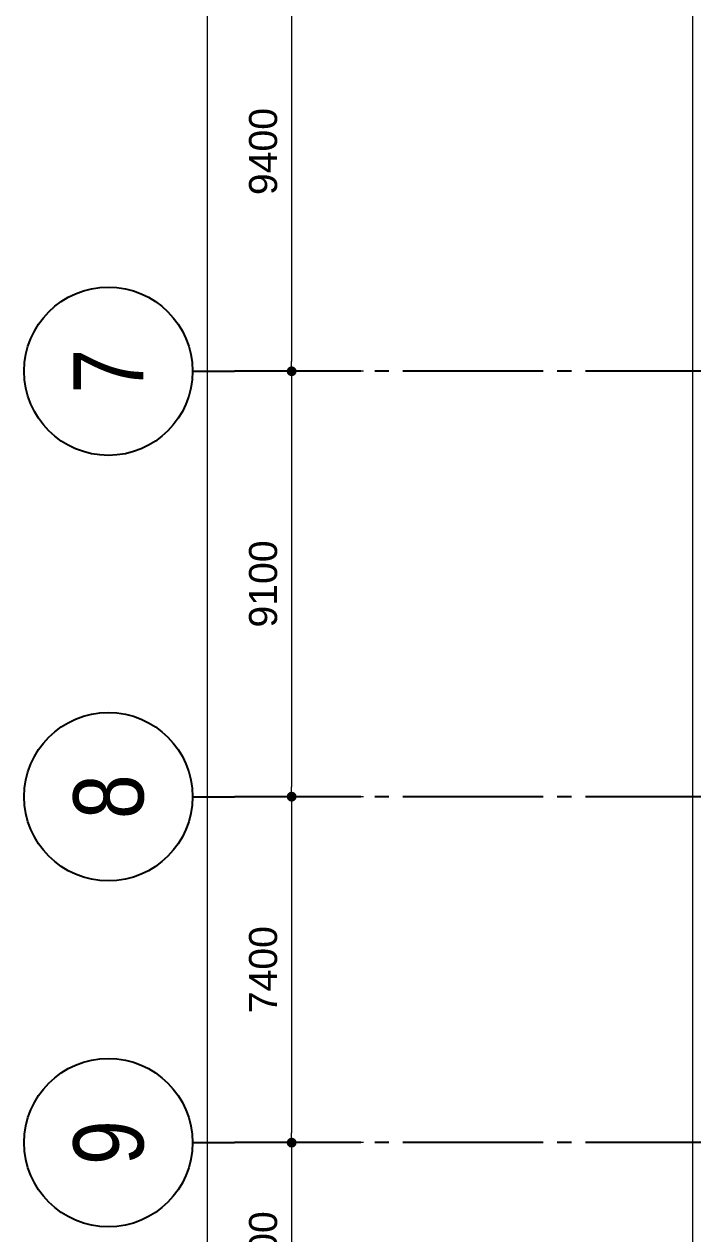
# Model space of a CAD drawing. Header units: millimetres. Extents: x -3819597 to -2591384, y 582389 to 820195.
# Drawn here: x -2791704 to -2777407, y 698281 to 724155 of the extents above; entities that cross this region are included whole.
import ezdxf
from ezdxf.enums import TextEntityAlignment as Align

# ---------------------------------------------------------------- set-up
doc = ezdxf.new("R2010")
doc.units = ezdxf.units.MM
doc.header["$MEASUREMENT"] = 0
doc.linetypes.add('CHG_XX_Luoi truc$0$MB_Luoi truc$0$Center101', pattern=[13, 10, -1, 1, -1])
doc.layers.get('0').update_dxf_attribs({"lineweight": 9})
doc.layers.get('Defpoints').update_dxf_attribs({"color": 10, "lineweight": 0})
for name, color, linetype, lineweight in [('CHG_XX_Cot_Ham 2$0$MB_Luoi truc$0$Dim 300', 1, 'Continuous', 5), ('CHG_XX_Cot_Ham 2$0$NS-Pier-H2', 150, 'Continuous', 13), ('CHG_XX_Damsan_Ham 2$0$CHG_XX_Damsan_Ham 2$0$CHG_XX_Damsan_Ham 2$0$Start net bao', 3, 'Continuous', 18), ('CHG_XX_Damsan_Ham 2$0$CHG_XX_Damsan_Ham 2$0$DBAO', 3, 'Continuous', 13), ('CHG_XX_Damsan_Ham 2$0$CHG_XX_Damsan_Ham 2$0$Start net bao', 3, 'Continuous', 18), ('CHG_XX_Damsan_Ham 2$0$HATCH', 57, 'Continuous', 9)]:
    doc.layers.add(name, color=color, linetype=linetype, lineweight=lineweight)
for name, color, linetype in [('CHG_XX_Luoi truc$0$Grid', 34, 'Continuous'), ('CHG_XX_Luoi truc$0$Grid Line', 8, 'CHG_XX_Luoi truc$0$MB_Luoi truc$0$Center101'), ('dim', 51, 'Continuous')]:
    doc.layers.add(name, color=color, linetype=linetype)
doc.styles.add('CHG_XX_Cot_Ham 2$0$MB_Luoi truc$0$Arial_C', font='arial.ttf')
doc.styles.add('CHG_XX_Luoi truc$0$MB_Luoi truc$0$Grid A-F$0$VNI-HelveCB', font='VHELVCB_0.TTF')
doc.dimstyles.new('CHG_XX_Cot_Ham 2$0$MB_Luoi truc$0$Dim 300 (A1-A2)', dxfattribs={"dimscale": 300, "dimtxt": 2, "dimasz": 0.7, "dimexe": 0, "dimexo": 1, "dimgap": 1, "dimtad": 1, "dimdec": 0, "dimzin": 12, "dimdsep": 46, "dimtxsty": 'CHG_XX_Cot_Ham 2$0$MB_Luoi truc$0$Arial_C', "dimblk": 'CHG_XX_Cot_Ham 2$0$MB_Luoi truc$0$_Dot', "dimcen": 1, "dimclrd": 256, "dimclre": 256, "dimclrt": 3, "dimadec": 0, "dimazin": 0, "dimtfac": 1, "dimtdec": 0, "dimtix": 1, "dimtmove": 2, "dimatfit": 3, "dimldrblk": 'CHG_XX_Cot_Ham 2$0$MB_Luoi truc$0$HTT Arrow 30', "dimfxl": 1, "dimtolj": 1, "dimtzin": 0, "dimarcsym": 0})

# ---------------------------------------------------------------- blocks, each defined once
blk = doc.blocks.new('CHG_XX_Cot_Ham 2$0$MB_Luoi truc$0$_Dot')
at = {"color": 0, "linetype": 'ByBlock', "lineweight": -2}
blk.add_line((-0.5, 0), (-1, 0), dxfattribs=at)
at = {"color": 0, "linetype": 'ByBlock', "const_width": 0.5}
blk.add_lwpolyline([(-0.25, 0, 1), (0.25, 0, 1)], format="xyb", close=True, dxfattribs=at)
blk = doc.blocks.new('*D1005')
at = {"layer": 'CHG_XX_Cot_Ham 2$0$MB_Luoi truc$0$Dim 300', "lineweight": -2, "transparency": 16777216}
for p, q in [((-17945, 116150), (-19478, 116150)), ((-19478, 115940), (-19478, 106960)), ((-17945, 106750), (-19478, 106750))]:
    blk.add_line(p, q, dxfattribs=at)
at = {"layer": 'Defpoints', "color": 0, "transparency": 16777216}
for p in [(-17645, 116150), (-19478, 106750), (-17645, 106750)]:
    blk.add_point(p, dxfattribs=at)
at = {"layer": 'CHG_XX_Cot_Ham 2$0$MB_Luoi truc$0$Dim 300', "lineweight": -2, "transparency": 16777216, "xscale": 210, "yscale": 210, "zscale": 210}
for p, rotation in [((-19478, 116150), 90), ((-19478, 106750), 270)]:
    blk.add_blockref('CHG_XX_Cot_Ham 2$0$MB_Luoi truc$0$_Dot', p, dxfattribs=dict(at, rotation=rotation))
at = {"layer": 'CHG_XX_Cot_Ham 2$0$MB_Luoi truc$0$Dim 300', "color": 3, "transparency": 16777216, "insert": (-20085, 111450), "char_height": 600, "attachment_point": 5, "rotation": 90, "style": 'CHG_XX_Cot_Ham 2$0$MB_Luoi truc$0$Arial_C'}
blk.add_mtext('\\A1;9400', dxfattribs=at)
blk = doc.blocks.new('CHG_XX_Cot_Ham 2$0$MB_Luoi truc$0$HTT Arrow 30')
blk.add_hatch(color=256).paths.add_polyline_path([(-2.5, 0.375), (-2.5, -0.375), (0, 0)])
at = {"color": 0, "linetype": 'ByBlock', "lineweight": -2}
for p, q in [((0, 0), (-2.5, 0.375)), ((-2.5, -0.375), (-2.5, 0.375)), ((0, 0), (-2.5, -0.375))]:
    blk.add_line(p, q, dxfattribs=at)
blk = doc.blocks.new('*D1006')
at = {"layer": 'CHG_XX_Cot_Ham 2$0$MB_Luoi truc$0$Dim 300', "lineweight": -2, "transparency": 16777216}
for p, q in [((-17945, 106750), (-19478, 106750)), ((-19478, 106540), (-19478, 97860)), ((-17945, 97650), (-19478, 97650))]:
    blk.add_line(p, q, dxfattribs=at)
at = {"layer": 'Defpoints', "color": 0, "transparency": 16777216}
for p in [(-17645, 106750), (-19478, 97650), (-17645, 97650)]:
    blk.add_point(p, dxfattribs=at)
at = {"layer": 'CHG_XX_Cot_Ham 2$0$MB_Luoi truc$0$Dim 300', "lineweight": -2, "transparency": 16777216, "xscale": 210, "yscale": 210, "zscale": 210}
for p, rotation in [((-19478, 106750), 90), ((-19478, 97650), 270)]:
    blk.add_blockref('CHG_XX_Cot_Ham 2$0$MB_Luoi truc$0$_Dot', p, dxfattribs=dict(at, rotation=rotation))
at = {"layer": 'CHG_XX_Cot_Ham 2$0$MB_Luoi truc$0$Dim 300', "color": 3, "transparency": 16777216, "insert": (-20085, 102200), "char_height": 600, "attachment_point": 5, "rotation": 90, "style": 'CHG_XX_Cot_Ham 2$0$MB_Luoi truc$0$Arial_C'}
blk.add_mtext('\\A1;9100', dxfattribs=at)
blk = doc.blocks.new('*D1007')
at = {"layer": 'CHG_XX_Cot_Ham 2$0$MB_Luoi truc$0$Dim 300', "lineweight": -2, "transparency": 16777216}
for p, q in [((-17945, 97650), (-19478, 97650)), ((-19478, 97440), (-19478, 90460)), ((-17945, 90250), (-19478, 90250))]:
    blk.add_line(p, q, dxfattribs=at)
at = {"layer": 'Defpoints', "color": 0, "transparency": 16777216}
for p in [(-17645, 97650), (-19478, 90250), (-17645, 90250)]:
    blk.add_point(p, dxfattribs=at)
at = {"layer": 'CHG_XX_Cot_Ham 2$0$MB_Luoi truc$0$Dim 300', "lineweight": -2, "transparency": 16777216, "xscale": 210, "yscale": 210, "zscale": 210}
for p, rotation in [((-19478, 97650), 90), ((-19478, 90250), 270)]:
    blk.add_blockref('CHG_XX_Cot_Ham 2$0$MB_Luoi truc$0$_Dot', p, dxfattribs=dict(at, rotation=rotation))
at = {"layer": 'CHG_XX_Cot_Ham 2$0$MB_Luoi truc$0$Dim 300', "color": 3, "transparency": 16777216, "insert": (-20085, 93950), "char_height": 600, "attachment_point": 5, "rotation": 90, "style": 'CHG_XX_Cot_Ham 2$0$MB_Luoi truc$0$Arial_C'}
blk.add_mtext('\\A1;7400', dxfattribs=at)
blk = doc.blocks.new('*D1009')
at = {"layer": 'CHG_XX_Cot_Ham 2$0$MB_Luoi truc$0$Dim 300', "lineweight": -2, "transparency": 16777216}
for p, q in [((-17945, 90250), (-19478, 90250)), ((-19478, 90040), (-19478, 85660)), ((-17945, 85450), (-19478, 85450))]:
    blk.add_line(p, q, dxfattribs=at)
at = {"layer": 'Defpoints', "color": 0, "transparency": 16777216}
for p in [(-17645, 90250), (-19478, 85450), (-17645, 85450)]:
    blk.add_point(p, dxfattribs=at)
at = {"layer": 'CHG_XX_Cot_Ham 2$0$MB_Luoi truc$0$Dim 300', "lineweight": -2, "transparency": 16777216, "xscale": 210, "yscale": 210, "zscale": 210}
for p, rotation in [((-19478, 90250), 90), ((-19478, 85450), 270)]:
    blk.add_blockref('CHG_XX_Cot_Ham 2$0$MB_Luoi truc$0$_Dot', p, dxfattribs=dict(at, rotation=rotation))
at = {"layer": 'CHG_XX_Cot_Ham 2$0$MB_Luoi truc$0$Dim 300', "color": 3, "transparency": 16777216, "insert": (-20085, 87850), "char_height": 600, "attachment_point": 5, "rotation": 90, "style": 'CHG_XX_Cot_Ham 2$0$MB_Luoi truc$0$Arial_C'}
blk.add_mtext('\\A1;4800', dxfattribs=at)
blk = doc.blocks.new('*D1020')
at = {"layer": 'CHG_XX_Cot_Ham 2$0$MB_Luoi truc$0$Dim 300', "lineweight": -2, "transparency": 16777216}
for p, q in [((-17945, 163400), (-21278, 163400)), ((-21278, -8790), (-21278, 163190)), ((-17945, -9000), (-21278, -9000))]:
    blk.add_line(p, q, dxfattribs=at)
at = {"layer": 'Defpoints', "color": 0, "transparency": 16777216}
for p in [(-21278, 163400), (-17645, 163400), (-17645, -9000)]:
    blk.add_point(p, dxfattribs=at)
at = {"layer": 'CHG_XX_Cot_Ham 2$0$MB_Luoi truc$0$Dim 300', "lineweight": -2, "transparency": 16777216, "xscale": 210, "yscale": 210, "zscale": 210}
for p, rotation in [((-21278, 163400), 90), ((-21278, -9000), 270)]:
    blk.add_blockref('CHG_XX_Cot_Ham 2$0$MB_Luoi truc$0$_Dot', p, dxfattribs=dict(at, rotation=rotation))
at = {"layer": 'CHG_XX_Cot_Ham 2$0$MB_Luoi truc$0$Dim 300', "color": 3, "transparency": 16777216, "insert": (-21885, 77200), "char_height": 600, "attachment_point": 5, "rotation": 90, "style": 'CHG_XX_Cot_Ham 2$0$MB_Luoi truc$0$Arial_C'}
blk.add_mtext('\\A1;172400', dxfattribs=at)
blk = doc.blocks.new('*U1031')
at = {"layer": 'CHG_XX_Luoi truc$0$Grid', "lineweight": -2}
blk.add_line((0, 441), (0, 438), dxfattribs=at)
blk.add_circle((0, 447), 6, dxfattribs=at)
at = {"layer": 'CHG_XX_Luoi truc$0$Grid Line'}
blk.add_line((0, 0), (0, 438), dxfattribs=at)
at = {"layer": 'CHG_XX_Luoi truc$0$Grid', "lineweight": -2, "style": 'CHG_XX_Luoi truc$0$MB_Luoi truc$0$Grid A-F$0$VNI-HelveCB'}
for tag, p in [('GRIDSUB', (0, 447)), ('GRID', (0, -9))]:
    blk.add_attdef(tag, text='', height=5, dxfattribs=at).set_placement(p, align=Align.MIDDLE)
blk = doc.blocks.new('CHG_XX_Luoi truc')
at = {"layer": 'CHG_XX_Luoi truc$0$Grid'}
ref = blk.add_blockref('*U1031', (110703, 106750), dxfattribs=dict(at, xscale=300.0000000000013, yscale=300.0000000000013, zscale=300.0000000000013, rotation=90))
ref.add_attrib('GRIDSUB', '7', dxfattribs={"lineweight": -2, "height": 1500, "rotation": 90, "style": 'CHG_XX_Luoi truc$0$MB_Luoi truc$0$Grid A-F$0$VNI-HelveCB'}).set_placement((-23397, 106750), align=Align.MIDDLE)
ref = blk.add_blockref('*U1031', (110703, 97650), dxfattribs=dict(at, xscale=300.0000000000013, yscale=300.0000000000013, zscale=300.0000000000013, rotation=90))
ref.add_attrib('GRIDSUB', '8', dxfattribs={"lineweight": -2, "height": 1500, "rotation": 90, "style": 'CHG_XX_Luoi truc$0$MB_Luoi truc$0$Grid A-F$0$VNI-HelveCB'}).set_placement((-23397, 97650), align=Align.MIDDLE)
ref = blk.add_blockref('*U1031', (110703, 90250), dxfattribs=dict(at, xscale=300.0000000000013, yscale=300.0000000000013, zscale=300.0000000000013, rotation=90))
ref.add_attrib('GRIDSUB', '9', dxfattribs={"lineweight": -2, "height": 1500, "rotation": 90, "style": 'CHG_XX_Luoi truc$0$MB_Luoi truc$0$Grid A-F$0$VNI-HelveCB'}).set_placement((-23397, 90250), align=Align.MIDDLE)
blk = doc.blocks.new('CHG_XX_Cot_Ham 2')
at = {"layer": 'CHG_XX_Cot_Ham 2$0$NS-Pier-H2'}
blk.add_blockref('CHG_XX_Luoi truc', (0, 0), dxfattribs=at)
at = {"layer": 'CHG_XX_Cot_Ham 2$0$MB_Luoi truc$0$Dim 300'}
for base, p1, p2, picture, middle in [((-21278.2, 163400), (-17645.1, -9000), (-17645.1, 163400), '*D1020', (-21884.5, 77200)), ((-19478.2, 106750), (-17645.1, 116150), (-17645.1, 106750), '*D1005', (-20084.5, 111450)), ((-19478.2, 97650), (-17645.1, 106750), (-17645.1, 97650), '*D1006', (-20084.5, 102200)), ((-19478.2, 90250), (-17645.1, 97650), (-17645.1, 90250), '*D1007', (-20084.5, 93950)), ((-19478.2, 85450), (-17645.1, 90250), (-17645.1, 85450), '*D1009', (-20084.5, 87850))]:
    dim = blk.add_linear_dim(base=base, p1=p1, p2=p2, angle=90, dimstyle='CHG_XX_Cot_Ham 2$0$MB_Luoi truc$0$Dim 300 (A1-A2)', dxfattribs=at)
    dim.commit()
    dim.dimension.update_dxf_attribs({"geometry": picture, "text_midpoint": middle})
blk = doc.blocks.new('CHG_XX_Damsan_Ham 2', base_point=(3089256, -609981))
at = {"layer": 'CHG_XX_Damsan_Ham 2$0$CHG_XX_Damsan_Ham 2$0$CHG_XX_Damsan_Ham 2$0$Start net bao'}
blk.add_lwpolyline([(-10900, 85450), (-10900, 163400)], dxfattribs=at)
at = {"layer": 'CHG_XX_Damsan_Ham 2$0$CHG_XX_Damsan_Ham 2$0$Start net bao'}
blk.add_lwpolyline([(-10900, 85450), (-10900, 163400)], dxfattribs=at)
at = {"layer": 'CHG_XX_Damsan_Ham 2$0$CHG_XX_Damsan_Ham 2$0$DBAO'}
blk.add_blockref('CHG_XX_Cot_Ham 2', (0, 0), dxfattribs=at)
at = {"layer": 'CHG_XX_Damsan_Ham 2$0$HATCH'}
blk.add_blockref('CHG_XX_Cot_Ham 2', (0, 0), dxfattribs=at)

msp = doc.modelspace()

# ---------------------------------------------------------------- block references
at = {"layer": 'dim'}
msp.add_blockref('CHG_XX_Damsan_Ham 2', (322749.3, 0), dxfattribs=at)

doc.saveas('drawing.dxf')
